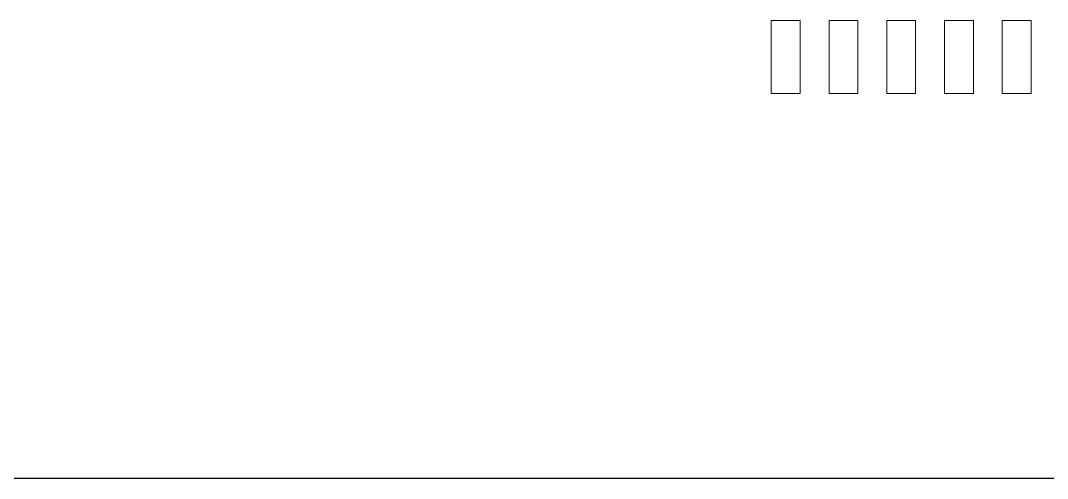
# Model space of a CAD drawing. Header units: inches. Extents: x 70 to 970, y -386 to 214.
# Drawn here: x 357.8 to 411.1, y -82.2 to -58.4 of the extents above; entities that cross this region are included whole.
import ezdxf

# ---------------------------------------------------------------- set-up
doc = ezdxf.new("R2010")
doc.units = ezdxf.units.IN
doc.header["$MEASUREMENT"] = 0

msp = doc.modelspace()

# ---------------------------------------------------------------- linework, layer by layer
at = {"color": 1, "lineweight": 0}
for p, q in [((398.288, -58.418), (396.788, -58.418)), ((396.788, -58.418), (396.788, -62.218)), ((398.288, -62.218), (398.288, -58.418)), ((401.288, -58.418), (399.788, -58.418)), ((399.788, -58.418), (399.788, -62.218)), ((401.288, -62.218), (401.288, -58.418)), ((404.288, -58.418), (402.788, -58.418)), ((402.788, -58.418), (402.788, -62.218)), ((404.288, -62.218), (404.288, -58.418)), ((407.287, -58.418), (405.787, -58.418)), ((405.787, -58.418), (405.787, -62.218)), ((407.287, -62.218), (407.287, -58.418)), ((410.287, -58.418), (408.787, -58.418)), ((408.787, -58.418), (408.787, -62.218)), ((410.287, -62.218), (410.287, -58.418)), ((396.788, -62.218), (398.288, -62.218)), ((399.788, -62.218), (401.288, -62.218)), ((402.788, -62.218), (404.288, -62.218)), ((405.787, -62.218), (407.287, -62.218)), ((408.787, -62.218), (410.287, -62.218))]:
    msp.add_line(p, q, dxfattribs=at)
at = {"color": 4}
msp.add_line((596.601, -82.218), (116.601, -82.218), dxfattribs=at)

doc.saveas('drawing.dxf')
